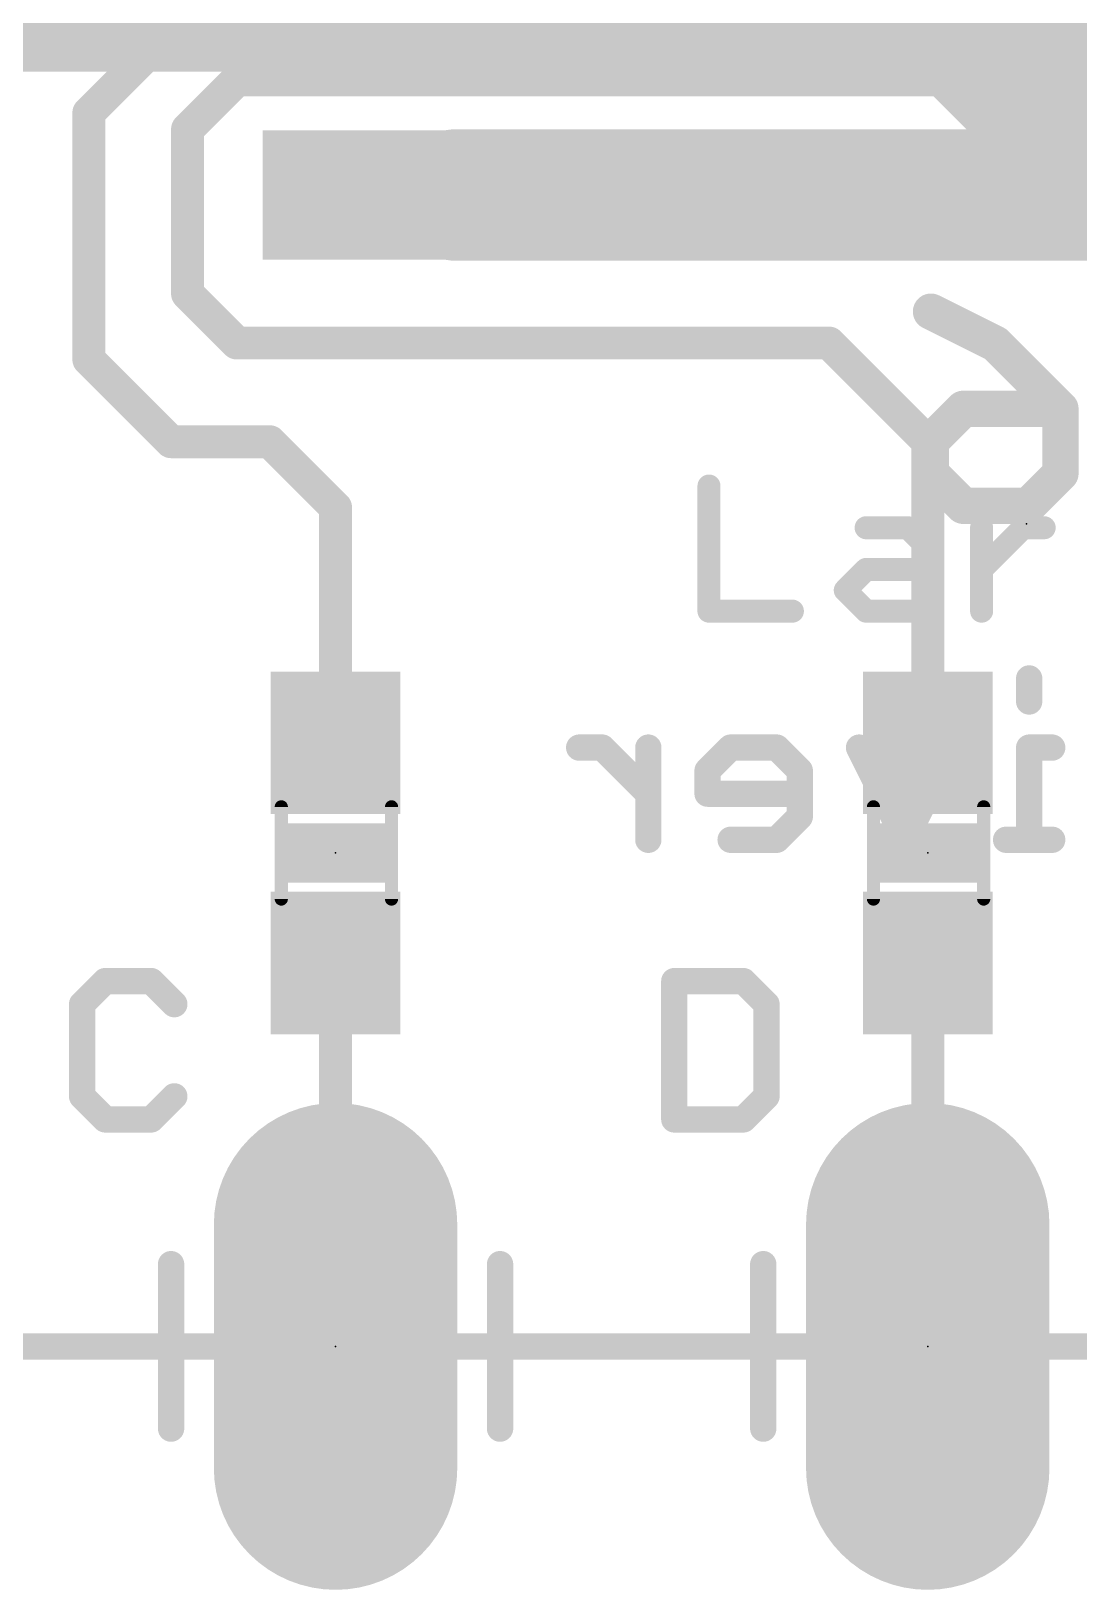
# Model space of a CAD drawing. Extents: x -27 to 80, y -18 to 25.
# Drawn here: x 9.33 to 17.42, y -1.88 to 10.16 of the extents above; entities that cross this region are included whole.
import ezdxf

# ---------------------------------------------------------------- set-up
doc = ezdxf.new("R2010")
doc.units = 0
for name, color, linetype in [('1', 12, 'CONTINUOUS'), ('16', 132, 'CONTINUOUS'), ('17', 110, 'CONTINUOUS'), ('20', 53, 'CONTINUOUS'), ('21', 41, 'CONTINUOUS'), ('22', 40, 'CONTINUOUS'), ('23', 53, 'CONTINUOUS'), ('51', 53, 'CONTINUOUS')]:
    doc.layers.add(name, color=color, linetype=linetype)

# ---------------------------------------------------------------- blocks, each defined once
blk = doc.blocks.new('RECT')
blk.add_solid([(-0.5, -0.5), (0.5, -0.5), (-0.5, 0.5), (0.5, 0.5)])
blk = doc.blocks.new('LONGP100')
at = {"const_width": 1}
blk.add_lwpolyline([(-0.5, 0), (0.5, 0)], dxfattribs=at)
at = {"const_width": 0.5}
for points in [[(-0.5, 0.25, 1), (-0.5, -0.25)], [(0.5, -0.25, 1), (0.5, 0.25)]]:
    blk.add_lwpolyline(points, format="xyb", dxfattribs=at)

msp = doc.modelspace()

# ---------------------------------------------------------------- linework, layer by layer
at = {"layer": '1'}
for points, const_width in [([(10.541, 10.287), (9.779, 9.525)], 0.254), ([(10.922, 9.779), (10.541, 9.398)], 0.254), ([(20.32, 9.779), (10.922, 9.779)], 0.254), ([(9.779, 9.525), (9.779, 7.62)], 0.254), ([(10.541, 9.398), (10.541, 8.128)], 0.254), ([(20.701, 8.89), (12.62, 8.89)], 1.016), ([(10.541, 8.128), (10.922, 7.747)], 0.254), ([(10.922, 7.747), (15.494, 7.747)], 0.254), ([(15.494, 7.747), (16.256, 6.985)], 0.254), ([(9.779, 7.62), (10.414, 6.985)], 0.254), ([(10.414, 6.985), (11.176, 6.985)], 0.254), ([(11.176, 6.985), (11.684, 6.477)], 0.254), ([(16.256, 6.985), (16.256, 4.66)], 0.254), ([(11.684, 6.477), (11.684, 4.66)], 0.254), ([(11.684, 2.96), (11.684, 0)], 0.254), ([(16.256, 2.96), (16.256, 0)], 0.254)]:
    msp.add_lwpolyline(points, dxfattribs=dict(at, const_width=const_width))
for points, const_width in [([(10.922, 9.8425, 1), (10.922, 9.7155)], 0.127), ([(10.9669, 9.7341, 1), (10.8771, 9.8239)], 0.127), ([(9.8425, 9.525, 1), (9.7155, 9.525)], 0.127), ([(9.7341, 9.5699, 1), (9.8239, 9.4801)], 0.127), ([(10.6045, 9.398, 1), (10.4775, 9.398)], 0.127), ([(10.4961, 9.4429, 1), (10.5859, 9.3531)], 0.127), ([(12.62, 9.144, 1), (12.62, 8.636)], 0.508), ([(10.5859, 8.1729, 1), (10.4961, 8.0831)], 0.127), ([(10.4775, 8.128, 1), (10.6045, 8.128)], 0.127), ([(10.922, 7.8105, 1), (10.922, 7.6835)], 0.127), ([(10.8771, 7.7021, 1), (10.9669, 7.7919)], 0.127), ([(15.5389, 7.7919, 1), (15.4491, 7.7021)], 0.127), ([(15.494, 7.6835, 1), (15.494, 7.8105)], 0.127), ([(9.8239, 7.6649, 1), (9.7341, 7.5751)], 0.127), ([(9.7155, 7.62, 1), (9.8425, 7.62)], 0.127), ([(10.414, 7.0485, 1), (10.414, 6.9215)], 0.127), ([(11.2209, 7.0299, 1), (11.1311, 6.9401)], 0.127), ([(11.176, 6.9215, 1), (11.176, 7.0485)], 0.127), ([(16.3195, 6.985, 1), (16.1925, 6.985)], 0.127), ([(10.3691, 6.9401, 1), (10.4589, 7.0299)], 0.127), ([(16.2111, 6.9401, 1), (16.3009, 7.0299)], 0.127), ([(11.7475, 6.477, 1), (11.6205, 6.477)], 0.127), ([(11.6391, 6.4321, 1), (11.7289, 6.5219)], 0.127), ([(11.6205, 4.66, 1), (11.7475, 4.66)], 0.127), ([(16.1925, 4.66, 1), (16.3195, 4.66)], 0.127), ([(11.7475, 2.96, 1), (11.6205, 2.96)], 0.127), ([(16.3195, 2.96, 1), (16.1925, 2.96)], 0.127), ([(11.6205, 0, 1), (11.7475, 0)], 0.127), ([(16.1925, 0, 1), (16.3195, 0)], 0.127)]:
    msp.add_lwpolyline(points, format="xyb", dxfattribs=dict(at, const_width=const_width))
at = {"layer": '16', "const_width": 1.016}
for points in [[(17.78, 8.89), (15.24, 11.43)], [(21.59, 8.89), (17.78, 8.89)]]:
    msp.add_lwpolyline(points, dxfattribs=at)
at = {"layer": '16', "const_width": 0.508}
for points in [[(17.78, 9.144, 1), (17.78, 8.636)], [(17.6004, 8.7104, 1), (17.9596, 9.0696)]]:
    msp.add_lwpolyline(points, format="xyb", dxfattribs=at)
at = {"layer": '20', "const_width": 0.2032}
msp.add_lwpolyline([(45.72, 0), (0, 0)], dxfattribs=at)
at = {"layer": '21'}
for points, const_width in [([(14.5669, 6.6429), (14.5669, 5.6769)], 0.1778), ([(15.7804, 6.3209), (16.1024, 6.3209)], 0.1778), ([(16.1024, 6.3209), (16.2634, 6.1599)], 0.1778), ([(16.6718, 5.6769), (16.6718, 6.3209)], 0.1778), ([(16.6718, 5.9989), (16.9938, 6.3209)], 0.1778), ([(16.9938, 6.3209), (17.1548, 6.3209)], 0.1778), ([(16.2634, 6.1599), (16.2634, 5.6769)], 0.1778), ([(15.6194, 5.8379), (15.7804, 5.9989)], 0.1778), ([(15.7804, 5.9989), (16.2634, 5.9989)], 0.1778), ([(15.7804, 5.6769), (15.6194, 5.8379)], 0.1778), ([(14.5669, 5.6769), (15.2109, 5.6769)], 0.1778), ([(16.2634, 5.6769), (15.7804, 5.6769)], 0.1778), ([(9.9052, 2.8203), (9.7272, 2.6424)], 0.2032), ([(10.2611, 2.8203), (9.9052, 2.8203)], 0.2032), ([(10.439, 2.6424), (10.2611, 2.8203)], 0.2032), ([(14.2992, 2.8203), (14.2992, 1.7526)], 0.2032), ([(14.8331, 2.8203), (14.2992, 2.8203)], 0.2032), ([(15.011, 2.6424), (14.8331, 2.8203)], 0.2032), ([(9.7272, 2.6424), (9.7272, 1.9305)], 0.2032), ([(15.011, 1.9305), (15.011, 2.6424)], 0.2032), ([(9.7272, 1.9305), (9.9052, 1.7526)], 0.2032), ([(10.2611, 1.7526), (10.439, 1.9305)], 0.2032), ([(14.8331, 1.7526), (15.011, 1.9305)], 0.2032), ([(9.9052, 1.7526), (10.2611, 1.7526)], 0.2032), ([(14.2992, 1.7526), (14.8331, 1.7526)], 0.2032), ([(10.414, -0.635), (10.414, 0.635)], 0.2032), ([(12.954, -0.635), (12.954, 0.635)], 0.2032), ([(14.986, -0.635), (14.986, 0.635)], 0.2032)]:
    msp.add_lwpolyline(points, dxfattribs=dict(at, const_width=const_width))
for points, const_width in [([(14.6113, 6.6429, 1), (14.5225, 6.6429)], 0.0889), ([(15.7804, 6.3654, 1), (15.7804, 6.2765)], 0.0889), ([(16.1338, 6.3523, 1), (16.0709, 6.2895)], 0.0889), ([(16.1024, 6.2765, 1), (16.1024, 6.3654)], 0.0889), ([(16.7163, 6.3209, 1), (16.6274, 6.3209)], 0.0889), ([(16.9938, 6.3654, 1), (16.9938, 6.2765)], 0.0889), ([(17.0253, 6.2895, 1), (16.9624, 6.3523)], 0.0889), ([(17.1548, 6.2765, 1), (17.1548, 6.3654)], 0.0889), ([(16.3078, 6.1599, 1), (16.2189, 6.1599)], 0.0889), ([(16.2319, 6.1285, 1), (16.2948, 6.1913)], 0.0889), ([(15.7804, 6.0434, 1), (15.7804, 5.9545)], 0.0889), ([(15.8118, 5.9675, 1), (15.7489, 6.0303)], 0.0889), ([(16.2634, 5.9545, 1), (16.2634, 6.0434)], 0.0889), ([(16.6404, 6.0303, 1), (16.7032, 5.9675)], 0.0889), ([(15.6508, 5.8693, 1), (15.5879, 5.8065)], 0.0889), ([(15.5879, 5.8693, 1), (15.6508, 5.8065)], 0.0889), ([(14.5669, 5.7214, 1), (14.5669, 5.6324)], 0.0889), ([(14.5225, 5.6769, 1), (14.6113, 5.6769)], 0.0889), ([(15.2109, 5.6324, 1), (15.2109, 5.7214)], 0.0889), ([(15.7804, 5.7214, 1), (15.7804, 5.6324)], 0.0889), ([(15.7489, 5.6455, 1), (15.8118, 5.7083)], 0.0889), ([(16.2189, 5.6769, 1), (16.3078, 5.6769)], 0.0889), ([(16.2634, 5.6324, 1), (16.2634, 5.7214)], 0.0889), ([(16.6274, 5.6769, 1), (16.7163, 5.6769)], 0.0889), ([(9.9052, 2.8711, 1), (9.9052, 2.7695)], 0.1016), ([(9.9411, 2.7844, 1), (9.8692, 2.8562)], 0.1016), ([(10.297, 2.8562, 1), (10.2251, 2.7844)], 0.1016), ([(10.2611, 2.7695, 1), (10.2611, 2.8711)], 0.1016), ([(14.35, 2.8203, 1), (14.2484, 2.8203)], 0.1016), ([(14.2992, 2.8711, 1), (14.2992, 2.7695)], 0.1016), ([(14.869, 2.8562, 1), (14.7971, 2.7844)], 0.1016), ([(14.8331, 2.7695, 1), (14.8331, 2.8711)], 0.1016), ([(9.778, 2.6424, 1), (9.6764, 2.6424)], 0.1016), ([(9.6913, 2.6783, 1), (9.7631, 2.6064)], 0.1016), ([(10.4031, 2.6064, 1), (10.4749, 2.6783)], 0.1016), ([(15.0618, 2.6424, 1), (14.9602, 2.6424)], 0.1016), ([(14.9751, 2.6064, 1), (15.0469, 2.6783)], 0.1016), ([(9.7631, 1.9665, 1), (9.6913, 1.8946)], 0.1016), ([(9.6764, 1.9305, 1), (9.778, 1.9305)], 0.1016), ([(10.4749, 1.8946, 1), (10.4031, 1.9665)], 0.1016), ([(14.9602, 1.9305, 1), (15.0618, 1.9305)], 0.1016), ([(15.0469, 1.8946, 1), (14.9751, 1.9665)], 0.1016), ([(9.9052, 1.8034, 1), (9.9052, 1.7018)], 0.1016), ([(9.8692, 1.7167, 1), (9.9411, 1.7885)], 0.1016), ([(10.2251, 1.7885, 1), (10.297, 1.7167)], 0.1016), ([(10.2611, 1.7018, 1), (10.2611, 1.8034)], 0.1016), ([(14.2992, 1.8034, 1), (14.2992, 1.7018)], 0.1016), ([(14.7971, 1.7885, 1), (14.869, 1.7167)], 0.1016), ([(14.8331, 1.7018, 1), (14.8331, 1.8034)], 0.1016), ([(14.2484, 1.7526, 1), (14.35, 1.7526)], 0.1016), ([(10.4648, 0.635, 1), (10.3632, 0.635)], 0.1016), ([(13.0048, 0.635, 1), (12.9032, 0.635)], 0.1016), ([(15.0368, 0.635, 1), (14.9352, 0.635)], 0.1016), ([(10.3632, -0.635, 1), (10.4648, -0.635)], 0.1016), ([(12.9032, -0.635, 1), (13.0048, -0.635)], 0.1016), ([(14.9352, -0.635, 1), (15.0368, -0.635)], 0.1016)]:
    msp.add_lwpolyline(points, format="xyb", dxfattribs=dict(at, const_width=const_width))
at = {"layer": '22'}
for points, const_width in [([(16.3121, 8.0521, 1), (16.2496, 7.9271)], 0.1397), ([(16.8302, 7.789, 1), (16.7314, 7.6902)], 0.1397), ([(16.7496, 7.6771, 1), (16.812, 7.8021)], 0.1397), ([(16.5308, 7.3095, 1), (16.5308, 7.1698)], 0.1397), ([(16.5802, 7.1902, 1), (16.4814, 7.289)], 0.1397), ([(17.3506, 7.2396, 1), (17.2109, 7.2396)], 0.1397), ([(17.2314, 7.1902, 1), (17.3302, 7.289)], 0.1397), ([(17.2808, 7.1698, 1), (17.2808, 7.3095)], 0.1397), ([(16.3507, 6.9897, 1), (16.211, 6.9897)], 0.1397), ([(16.2315, 7.0391, 1), (16.3302, 6.9403)], 0.1397), ([(16.3302, 6.7891, 1), (16.2315, 6.6903)], 0.1397), ([(17.3302, 6.6903, 1), (17.2314, 6.7891)], 0.1397), ([(16.211, 6.7397, 1), (16.3507, 6.7397)], 0.1397), ([(17.2109, 6.7397, 1), (17.3506, 6.7397)], 0.1397), ([(16.5308, 6.5595, 1), (16.5308, 6.4199)], 0.1397), ([(17.0308, 6.4199, 1), (17.0308, 6.5595)], 0.1397), ([(16.4814, 6.4403, 1), (16.5802, 6.5391)], 0.1397), ([(16.9814, 6.5391, 1), (17.0802, 6.4403)], 0.1397), ([(17.0899, 5.1573, 1), (16.9883, 5.1573)], 0.1016), ([(16.9883, 4.9793, 1), (17.0899, 4.9793)], 0.1016), ([(13.5648, 4.6742, 1), (13.5648, 4.5726)], 0.1016), ([(13.7787, 4.6593, 1), (13.7068, 4.5875)], 0.1016), ([(13.7428, 4.5726, 1), (13.7428, 4.6742)], 0.1016), ([(14.1495, 4.6234, 1), (14.0479, 4.6234)], 0.1016), ([(14.7342, 4.6742, 1), (14.7342, 4.5726)], 0.1016), ([(14.7701, 4.5875, 1), (14.6983, 4.6593)], 0.1016), ([(15.126, 4.6593, 1), (15.0542, 4.5875)], 0.1016), ([(15.0901, 4.5726, 1), (15.0901, 4.6742)], 0.1016), ([(15.7711, 4.6461, 1), (15.6802, 4.6007)], 0.1016), ([(16.4829, 4.6007, 1), (16.392, 4.6461)], 0.1016), ([(17.0391, 4.6742, 1), (17.0391, 4.5726)], 0.1016), ([(17.0899, 4.6234, 1), (16.9883, 4.6234)], 0.1016), ([(17.217, 4.5726, 1), (17.217, 4.6742)], 0.1016), ([(14.607, 4.4455, 1), (14.5054, 4.4455)], 0.1016), ([(14.5203, 4.4814, 1), (14.5922, 4.4095)], 0.1016), ([(15.3189, 4.4455, 1), (15.2172, 4.4455)], 0.1016), ([(15.2321, 4.4095, 1), (15.304, 4.4814)], 0.1016), ([(14.0627, 4.2316, 1), (14.1346, 4.3034)], 0.1016), ([(14.5562, 4.3183, 1), (14.5562, 4.2167)], 0.1016), ([(15.2681, 4.2167, 1), (15.2681, 4.3183)], 0.1016), ([(14.5054, 4.2675, 1), (14.607, 4.2675)], 0.1016), ([(15.2172, 4.0896, 1), (15.3189, 4.0896)], 0.1016), ([(15.304, 4.0536, 1), (15.2321, 4.1255)], 0.1016), ([(14.7342, 3.9624, 1), (14.7342, 3.8608)], 0.1016), ([(15.0542, 3.9475, 1), (15.126, 3.8757)], 0.1016), ([(15.0901, 3.8608, 1), (15.0901, 3.9624)], 0.1016), ([(16.0361, 3.9343, 1), (16.127, 3.8889)], 0.1016), ([(16.0361, 3.8889, 1), (16.127, 3.9343)], 0.1016), ([(16.8611, 3.9624, 1), (16.8611, 3.8608)], 0.1016), ([(17.217, 3.8608, 1), (17.217, 3.9624)], 0.1016), ([(14.0479, 3.9116, 1), (14.1495, 3.9116)], 0.1016), ([(16.9883, 3.9116, 1), (17.0899, 3.9116)], 0.1016)]:
    msp.add_lwpolyline(points, format="xyb", dxfattribs=dict(at, const_width=const_width))
for points, const_width in [([(16.2809, 7.9896), (16.7808, 7.7396)], 0.2794), ([(16.7808, 7.7396), (17.2808, 7.2396)], 0.2794), ([(16.2809, 6.9897), (16.5308, 7.2396)], 0.2794), ([(16.5308, 7.2396), (17.2808, 7.2396)], 0.2794), ([(17.2808, 7.2396), (17.2808, 6.7397)], 0.2794), ([(16.2809, 6.7397), (16.2809, 6.9897)], 0.2794), ([(16.5308, 6.4897), (16.2809, 6.7397)], 0.2794), ([(17.2808, 6.7397), (17.0308, 6.4897)], 0.2794), ([(17.0308, 6.4897), (16.5308, 6.4897)], 0.2794), ([(17.0391, 5.1573), (17.0391, 4.9793)], 0.2032), ([(13.7428, 4.6234), (13.5648, 4.6234)], 0.2032), ([(14.0987, 4.2675), (13.7428, 4.6234)], 0.2032), ([(14.0987, 3.9116), (14.0987, 4.6234)], 0.2032), ([(14.7342, 4.6234), (14.5562, 4.4455)], 0.2032), ([(15.0901, 4.6234), (14.7342, 4.6234)], 0.2032), ([(15.2681, 4.4455), (15.0901, 4.6234)], 0.2032), ([(16.0815, 3.9116), (15.7256, 4.6234)], 0.2032), ([(16.4374, 4.6234), (16.0815, 3.9116)], 0.2032), ([(17.217, 4.6234), (17.0391, 4.6234)], 0.2032), ([(17.0391, 4.6234), (17.0391, 3.9116)], 0.2032), ([(14.5562, 4.4455), (14.5562, 4.2675)], 0.2032), ([(15.2681, 4.0896), (15.2681, 4.4455)], 0.2032), ([(14.5562, 4.2675), (15.2681, 4.2675)], 0.2032), ([(15.0901, 3.9116), (15.2681, 4.0896)], 0.2032), ([(14.7342, 3.9116), (15.0901, 3.9116)], 0.2032), ([(17.217, 3.9116), (16.8611, 3.9116)], 0.2032)]:
    msp.add_lwpolyline(points, dxfattribs=dict(at, const_width=const_width))
at = {"layer": '23'}
for p in [(17.018, 6.35), (11.684, 3.81), (16.256, 3.81), (11.684, 0), (16.256, 0)]:
    msp.add_point(p, dxfattribs=at)
at = {"layer": '51'}
for points, const_width in [([(45.72, 10.16), (0, 10.16)], 0.635), ([(11.265, 4.166), (11.265, 3.454)], 0.1016), ([(12.116, 4.166), (12.116, 3.454)], 0.1016), ([(15.837, 4.166), (15.837, 3.454)], 0.1016), ([(16.688, 4.166), (16.688, 3.454)], 0.1016)]:
    msp.add_lwpolyline(points, dxfattribs=dict(at, const_width=const_width))
at = {"layer": '51', "const_width": 0.0508}
for points in [[(11.2904, 4.166, 1), (11.2396, 4.166)], [(12.1414, 4.166, 1), (12.0906, 4.166)], [(15.8624, 4.166, 1), (15.8116, 4.166)], [(16.7134, 4.166, 1), (16.6626, 4.166)], [(11.2396, 3.454, 1), (11.2904, 3.454)], [(12.0906, 3.454, 1), (12.1414, 3.454)], [(15.8116, 3.454, 1), (15.8624, 3.454)], [(16.6626, 3.454, 1), (16.7134, 3.454)]]:
    msp.add_lwpolyline(points, format="xyb", dxfattribs=at)

# ---------------------------------------------------------------- block references
at = {"layer": '1', "xscale": 3}
msp.add_blockref('RECT', (12.62, 8.89), dxfattribs=at)
at = {"layer": '1', "xscale": 1.1, "rotation": 270}
for p in [(11.684, 4.66), (16.256, 4.66), (11.684, 2.96), (16.256, 2.96)]:
    msp.add_blockref('RECT', p, dxfattribs=at)
at = {"layer": '17', "xscale": 1.8796, "yscale": 1.8796, "rotation": 270}
for p in [(11.684, 0), (11.684, 0), (16.256, 0), (16.256, 0)]:
    msp.add_blockref('LONGP100', p, dxfattribs=at)
at = {"layer": '21', "xscale": 0.4572, "yscale": 0.762, "rotation": 270}
for p in [(11.684, 3.81), (16.256, 3.81)]:
    msp.add_blockref('RECT', p, dxfattribs=at)
at = {"layer": '51'}
for p, xscale, yscale, rotation in [((11.6891, 4.3982), 0.5001, 0.95, 270), ((16.2611, 4.3982), 0.5001, 0.95, 270), ((11.6891, 3.2298), 0.5001, 0.95, 270), ((16.2611, 3.2298), 0.5001, 0.95, 270), ((11.684, 0), 0.508, 0.508, 180), ((16.256, 0), 0.508, 0.508, 180)]:
    msp.add_blockref('RECT', p, dxfattribs=dict(at, xscale=xscale, yscale=yscale, rotation=rotation))

doc.saveas('drawing.dxf')
